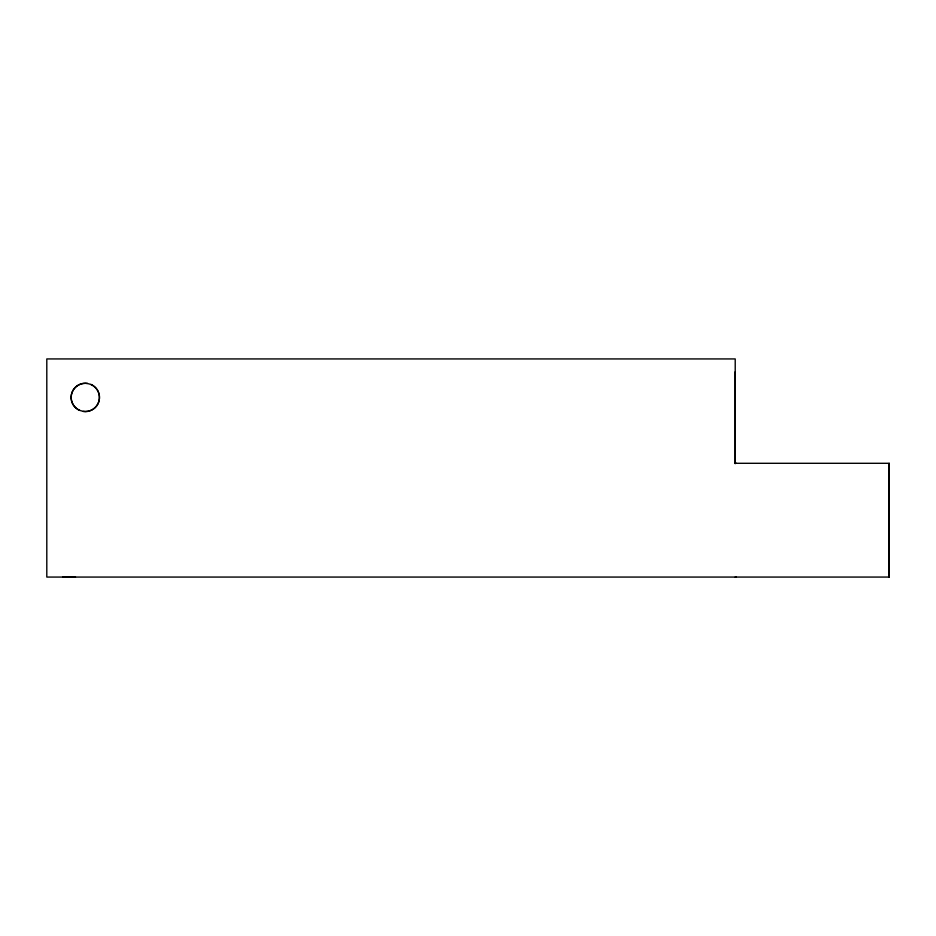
<?xml version="1.0" encoding="UTF-8"?>
<svg xmlns="http://www.w3.org/2000/svg" width="936" height="936" viewBox="0 0 936 936"><rect width="100%" height="100%" fill="white"/><g stroke="black" fill="none" stroke-linecap="round" stroke-linejoin="round"><path stroke-width="1.4" d="M735.216 463.495L735.216 371.756M735.216 463.636L735.216 358.933L46.8 358.933L46.8 577.067L889.2 577.067L889.2 463.297L735.216 463.297L736.351 463.297M62.677 577.067L75.5 577.067M735.216 577.067L736.351 577.067M87.376 383.456L90.921 384.474A14.11 14.11 0 0 1 83.21 411.384L79.654 410.354A14.11 14.11 0 0 1 87.376 383.456A14.11 14.11 0 0 0 79.665 410.366M889.2 463.297L889.2 577.067M90.909 384.462A14.11 14.11 0 0 1 83.199 411.372"/></g></svg>
